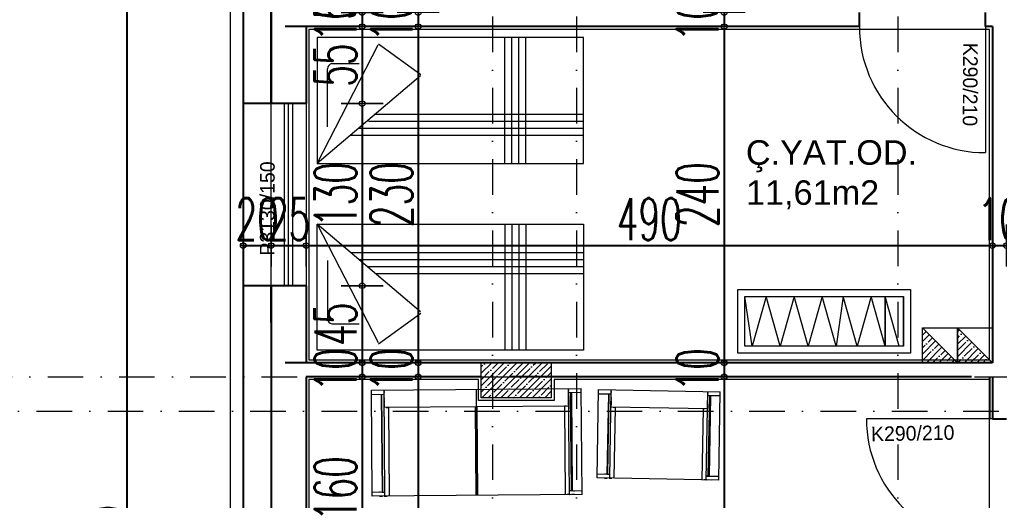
# Model space of a CAD drawing. Header units: millimetres. Extents: x -16104 to 67872, y -88009 to 12107.
# Drawn here: x 22102 to 22802, y 10002 to 10345 of the extents above; entities that cross this region are included whole.
import ezdxf

# ---------------------------------------------------------------- set-up
doc = ezdxf.new("R2010")
doc.units = ezdxf.units.MM
doc.linetypes.add('DASHDOTX2', pattern=[50.8, 25.4, -12.7, 0, -12.7])
doc.layers.get('0').update_dxf_attribs({"color": 241})
for name, color, linetype, lineweight in [('akslar', 144, 'Continuous', 20), ('baca', 46, 'Continuous', 5), ('bacas', 11, 'Continuous', 5), ('duvar', 123, 'Continuous', 25), ('emsal&kolon', 1, 'Continuous', 5), ('kapı', 3, 'Continuous', 5), ('kolon', 1, 'Continuous', 5), ('OLCU', 54, 'Continuous', 13), ('pencere', 5, 'Continuous', 5), ('POZ', 36, 'Continuous', 18), ('SıVA', 40, 'Continuous', 9), ('tefriş', 30, 'Continuous', 5), ('ÖLÇÜ', 252, 'Continuous', 20)]:
    doc.layers.add(name, color=color, linetype=linetype, lineweight=lineweight)
doc.styles.add('DIM', font='Txttw.shx', dxfattribs={"width": 0.6})
doc.styles.add('M2', font='stylu.ttf', dxfattribs={"height": 10})
doc.dimstyles.new('50', dxfattribs={"dimscale": 0, "dimtxt": 30, "dimasz": 1, "dimexe": 0, "dimexo": 2, "dimgap": 4, "dimtad": 1, "dimdec": 0, "dimzin": 0, "dimdsep": 46, "dimtxsty": 'DIM', "dimblk1": 'DOT', "dimblk2": 'DOT', "dimsah": 1, "dimcen": 1.5, "dimdle": 3, "dimse1": 1, "dimse2": 1, "dimclrd": 256, "dimclre": 9, "dimclrt": 256, "dimadec": 0, "dimazin": 0, "dimtfac": 0.24, "dimtdec": 0, "dimtix": 1, "dimtmove": 2, "dimatfit": 3, "dimldrblk": 'DOT', "dimfxl": 0, "dimtolj": 1, "dimtzin": 15, "dimarcsym": 0})

# ---------------------------------------------------------------- blocks, each defined once
blk = doc.blocks.new('NEWBLOCK4')
at = {"layer": 'bacas'}
for p, q in [((-0.8505, 0.5894), (-0.8505, 2.0869)), ((-0.093, 2.0869), (-0.8505, 2.0869)), ((-0.8205, 2.0869), (-0.8205, 1.9969)), ((-0.1205, 1.9969), (-0.1205, 2.0869)), ((-0.1205, 2.0269), (-0.1205, 2.0344)), ((-0.093, 2.0869), (-0.093, 0.5894)), ((-0.093, 2.0344), (-0.093, 2.0144)), ((-0.093, 1.9969), (-0.8505, 1.9969)), ((-0.8405, 1.9969), (-0.838, 1.9969)), ((-0.833, 1.9969), (-0.8305, 1.9969)), ((-0.8205, 2.0169), (-0.1205, 2.0169)), ((-0.1205, 2.0119), (-0.8205, 2.0119)), ((-0.7955, 1.9969), (-0.793, 1.9969)), ((-0.788, 1.9969), (-0.7855, 1.9969)), ((-0.7805, 1.9969), (-0.778, 1.9969)), ((-0.773, 1.9969), (-0.7705, 1.9969)), ((-0.768, 1.9969), (-0.763, 1.9969)), ((-0.7605, 1.9969), (-0.758, 1.9969)), ((-0.7555, 1.9969), (-0.753, 1.9969)), ((-0.7505, 1.9969), (-0.748, 1.9969)), ((-0.7455, 1.9969), (-0.743, 1.9969)), ((-0.7405, 1.9969), (-0.738, 1.9969)), ((-0.7355, 1.9969), (-0.733, 1.9969)), ((-0.7305, 1.9969), (-0.728, 1.9969)), ((-0.7255, 1.9969), (-0.7255, 0.6794)), ((-0.7255, 1.9969), (-0.7255, 1.9944)), ((-0.7255, 1.9819), (-0.7255, 1.9669)), ((-0.7255, 1.9669), (-0.093, 1.9669)), ((-0.1205, 2.0169), (-0.1205, 2.0019)), ((-0.1205, 2.0144), (-0.1205, 2.0119)), ((-0.093, 2.0019), (-0.093, 1.9819)), ((-0.093, 1.9944), (-0.093, 1.9969)), ((-0.8505, 1.3369), (-0.093, 1.3369)), ((-0.093, 1.3425), (-0.7255, 1.3425)), ((-0.093, 1.3319), (-0.7255, 1.3319)), ((-0.7255, 0.6944), (-0.7255, 0.7094)), ((-0.7255, 0.7094), (-0.093, 0.7094)), ((-0.093, 0.6794), (-0.8505, 0.6794)), ((-0.8405, 0.6794), (-0.838, 0.6794)), ((-0.833, 0.6794), (-0.8305, 0.6794)), ((-0.8205, 0.5894), (-0.8205, 0.6794)), ((-0.1205, 0.6644), (-0.8205, 0.6644)), ((-0.8205, 0.6594), (-0.1205, 0.6594)), ((-0.7955, 0.6794), (-0.793, 0.6794)), ((-0.788, 0.6794), (-0.7855, 0.6794)), ((-0.7805, 0.6794), (-0.778, 0.6794)), ((-0.773, 0.6794), (-0.7705, 0.6794)), ((-0.768, 0.6794), (-0.763, 0.6794)), ((-0.7605, 0.6794), (-0.758, 0.6794)), ((-0.7555, 0.6794), (-0.753, 0.6794)), ((-0.7505, 0.6794), (-0.748, 0.6794)), ((-0.7455, 0.6794), (-0.743, 0.6794)), ((-0.7405, 0.6794), (-0.738, 0.6794)), ((-0.7355, 0.6794), (-0.733, 0.6794)), ((-0.7305, 0.6794), (-0.728, 0.6794)), ((-0.7255, 0.6794), (-0.7255, 0.6819)), ((-0.1205, 0.6794), (-0.1205, 0.5894)), ((-0.1205, 0.6594), (-0.1205, 0.6744)), ((-0.1205, 0.6619), (-0.1205, 0.6644)), ((-0.1205, 0.6494), (-0.1205, 0.6419)), ((-0.093, 0.6744), (-0.093, 0.6944)), ((-0.093, 0.6819), (-0.093, 0.6794)), ((-0.093, 0.6419), (-0.093, 0.6619)), ((-0.093, 0.5894), (-0.8505, 0.5894))]:
    blk.add_line(p, q, dxfattribs=at)
blk = doc.blocks.new('tekli.')
at = {"layer": 'bacas'}
for p, q in [((43.44, 0), (-43.44, 0)), ((-43.44, 0), (-43.44, -63.16)), ((-38.19, 0), (-36.19, 0)), ((-34.94, 0), (-32.94, 0)), ((-34.19, 0), (-34.44, 0)), ((-34.44, 0), (-34.44, -63.16)), ((-31.44, -50.66), (-31.44, 0)), ((31.44, -50.66), (31.44, 0)), ((34.94, 0), (32.94, 0)), ((34.19, 0), (34.44, 0)), ((34.44, 0), (34.44, -63.16)), ((38.19, 0), (36.19, 0)), ((43.44, 0), (43.44, -63.16)), ((-34.44, -2.75), (-43.44, -2.75)), ((-37.44, -2.75), (-38.19, -2.75)), ((-36.44, -60.16), (-36.44, -2.75)), ((-36.44, -2.75), (-34.94, -2.75)), ((-36.19, -2.75), (-35.94, -2.75)), ((-35.94, -2.75), (-35.94, -60.16)), ((34.44, -2.75), (43.44, -2.75)), ((36.44, -2.75), (34.94, -2.75)), ((35.94, -2.75), (35.94, -60.16)), ((36.19, -2.75), (35.94, -2.75)), ((36.44, -60.16), (36.44, -2.75)), ((37.44, -2.75), (38.19, -2.75)), ((34.44, -50.66), (-34.44, -50.66)), ((-34.44, -50.66), (-34.19, -50.66)), ((-34.44, -51.16), (-34.44, -50.91)), ((-34.44, -51.66), (-34.44, -51.41)), ((-34.44, -52.16), (-34.44, -51.91)), ((-34.44, -52.66), (-34.44, -52.41)), ((-34.44, -53.16), (-34.44, -52.91)), ((-34.44, -53.66), (-34.44, -53.41)), ((-34.44, -54.16), (-34.44, -53.91)), ((-34.44, -54.91), (-34.44, -54.41)), ((-34.44, -55.41), (-34.44, -55.16)), ((-34.44, -56.16), (-34.44, -55.91)), ((-32.94, -50.66), (-31.44, -50.66)), ((32.94, -50.66), (31.44, -50.66)), ((34.44, -50.66), (34.19, -50.66)), ((34.44, -51.16), (34.44, -50.91)), ((34.44, -51.66), (34.44, -51.41)), ((34.44, -52.16), (34.44, -51.91)), ((34.44, -52.66), (34.44, -52.41)), ((34.44, -53.16), (34.44, -52.91)), ((34.44, -53.66), (34.44, -53.41)), ((34.44, -54.16), (34.44, -53.91)), ((34.44, -54.91), (34.44, -54.41)), ((34.44, -55.41), (34.44, -55.16)), ((34.44, -56.16), (34.44, -55.91)), ((-43.44, -60.16), (-34.44, -60.16)), ((-34.44, -56.91), (-34.44, -56.66)), ((-34.44, -57.66), (-34.44, -57.41)), ((-34.44, -61.41), (-34.44, -61.16)), ((-34.44, -62.16), (-34.44, -61.91)), ((34.44, -56.91), (34.44, -56.66)), ((34.44, -57.66), (34.44, -57.41)), ((43.44, -60.16), (34.44, -60.16)), ((34.44, -61.41), (34.44, -61.16)), ((34.44, -62.16), (34.44, -61.91)), ((-43.44, -63.16), (43.44, -63.16))]:
    blk.add_line(p, q, dxfattribs=at)
blk = doc.blocks.new('cv')
at = {"layer": 'tefriş', "linetype": 'ByBlock'}
for p, q in [((-13586.28, -26708.58), (-13586.28, -26744.07)), ((-13573.28, -26708.58), (-13573.28, -26744.07))]:
    blk.add_line(p, q, dxfattribs=at)
for points in [[(-13591.28, -26703.58), (-13468.02, -26703.58), (-13468.02, -26749.07), (-13591.28, -26749.07)], [(-13586.28, -26708.58), (-13473.02, -26708.58), (-13473.02, -26744.07), (-13586.28, -26744.07)]]:
    blk.add_lwpolyline(points, close=True, dxfattribs=at)
blk.add_lwpolyline([(-13583.28, -26708.58), (-13573.28, -26744.07), (-13573.28, -26708.58), (-13563.28, -26744.07), (-13553.28, -26708.58), (-13543.28, -26744.07), (-13538.28, -26708.58), (-13528.28, -26744.07), (-13518.28, -26708.58), (-13508.28, -26744.07), (-13498.28, -26708.58), (-13488.28, -26744.07), (-13478.28, -26708.58), (-13473.02, -26744.07)], dxfattribs=at)
blk = doc.blocks.new('rec')
at = {"layer": 'tefriş', "linetype": 'ByBlock'}
for p, q in [((21489.37, 4993.97), (21532.87, 4909.34)), ((21563.13, 4931.27), (21489.37, 4993.97)), ((21623.29, 4993.97), (21623.29, 4903.97)), ((21628.29, 4993.97), (21628.29, 4903.97)), ((21633.29, 4993.97), (21633.29, 4903.97)), ((21638.29, 4993.97), (21638.29, 4903.97)), ((21496.74, 4967.85), (21496.74, 4926.33)), ((21513.18, 4973.72), (21679.37, 4973.72)), ((21519.07, 4968.72), (21679.37, 4968.72)), ((21525.99, 4963.72), (21679.37, 4963.72)), ((21530.83, 4958.72), (21679.37, 4958.72)), ((21533, 4908.51), (21563.26, 4930.43)), ((21499.86, 4922.66), (21519.35, 4922.66))]:
    blk.add_line(p, q, dxfattribs=at)
blk.add_lwpolyline([(21489.37, 4993.97), (21679.37, 4993.97), (21679.37, 4903.97), (21489.37, 4903.97), (21489.37, 4993.97)], dxfattribs=at)
blk.add_arc((21500.64, 4926.49), 3.9, 182.33617, 258.52931, dxfattribs=at)
blk = doc.blocks.new('DOT')
for p, q in [((0, 15), (0, -15)), ((-2, 0), (0, 0)), ((2, 0), (0, 0))]:
    blk.add_line(p, q)
blk.add_circle((0, 0), 2)
blk = doc.blocks.new('*D4861')
at = {"layer": 'Defpoints', "color": 0, "transparency": 16777216}
for p in [(22346.82, 10355.04), (22346.82, 10350.04), (22346.82, 10350.04)]:
    blk.add_point(p, dxfattribs=at)
at = {"layer": 'OLCU', "lineweight": -2, "transparency": 16777216}
for p, q in [((22346.82, 10356.04), (22346.82, 10357.04)), ((22346.82, 10355.04), (22346.82, 10350.04)), ((22346.82, 10349.04), (22346.82, 10348.04))]:
    blk.add_line(p, q, dxfattribs=at)
for p, rotation in [((22346.82, 10355.04), 270), ((22346.82, 10350.04), 90)]:
    blk.add_blockref('DOT', p, dxfattribs=dict(at, rotation=rotation))
at = {"layer": 'OLCU', "transparency": 16777216, "insert": (22327.82, 10352.54), "char_height": 30, "attachment_point": 5, "rotation": 90, "style": 'DIM'}
blk.add_mtext('\\A1;5', dxfattribs=at)
blk = doc.blocks.new('*D4862')
at = {"layer": 'Defpoints', "color": 0, "transparency": 16777216}
for p in [(22346.82, 10350.04), (22346.82, 10340.04), (22346.82, 10340.04)]:
    blk.add_point(p, dxfattribs=at)
at = {"layer": 'OLCU', "lineweight": -2, "transparency": 16777216}
for p, q in [((22346.82, 10351.04), (22346.82, 10352.04)), ((22346.82, 10350.04), (22346.82, 10340.04)), ((22346.82, 10339.04), (22346.82, 10338.04))]:
    blk.add_line(p, q, dxfattribs=at)
for p, rotation in [((22346.82, 10350.04), 270), ((22346.82, 10340.04), 90)]:
    blk.add_blockref('DOT', p, dxfattribs=dict(at, rotation=rotation))
at = {"layer": 'OLCU', "transparency": 16777216, "insert": (22327.82, 10345.04), "char_height": 30, "attachment_point": 5, "rotation": 90, "style": 'DIM'}
blk.add_mtext('\\A1;10', dxfattribs=at)
blk = doc.blocks.new('*D5167')
at = {"layer": 'Defpoints', "color": 0, "transparency": 16777216}
for p in [(22306.82, 10340.04), (22306.82, 10285.04), (22346.82, 10285.04)]:
    blk.add_point(p, dxfattribs=at)
at = {"layer": 'OLCU', "lineweight": -2, "transparency": 16777216}
blk.add_line((22346.82, 10339.04), (22346.82, 10286.04), dxfattribs=at)
for p, rotation in [((22346.82, 10340.04), 90), ((22346.82, 10285.04), 270)]:
    blk.add_blockref('DOT', p, dxfattribs=dict(at, rotation=rotation))
at = {"layer": 'OLCU', "transparency": 16777216, "insert": (22327.82, 10312.54), "char_height": 30, "attachment_point": 5, "rotation": 90, "style": 'DIM'}
blk.add_mtext('\\A1;55', dxfattribs=at)
blk = doc.blocks.new('*D5168')
at = {"layer": 'Defpoints', "color": 0, "transparency": 16777216}
for p in [(22306.82, 10285.04), (22306.82, 10155.04), (22346.82, 10155.04)]:
    blk.add_point(p, dxfattribs=at)
at = {"layer": 'OLCU', "lineweight": -2, "transparency": 16777216}
blk.add_line((22346.82, 10284.04), (22346.82, 10156.04), dxfattribs=at)
for p, rotation in [((22346.82, 10285.04), 90), ((22346.82, 10155.04), 270)]:
    blk.add_blockref('DOT', p, dxfattribs=dict(at, rotation=rotation))
at = {"layer": 'OLCU', "transparency": 16777216, "insert": (22327.82, 10220.04), "char_height": 30, "attachment_point": 5, "rotation": 90, "style": 'DIM'}
blk.add_mtext('\\A1;130', dxfattribs=at)
blk = doc.blocks.new('*D5169')
at = {"layer": 'Defpoints', "color": 0, "transparency": 16777216}
for p in [(22306.82, 10155.04), (22306.82, 10100.04), (22346.82, 10100.04)]:
    blk.add_point(p, dxfattribs=at)
at = {"layer": 'OLCU', "lineweight": -2, "transparency": 16777216}
blk.add_line((22346.82, 10154.04), (22346.82, 10101.04), dxfattribs=at)
for p, rotation in [((22346.82, 10155.04), 90), ((22346.82, 10100.04), 270)]:
    blk.add_blockref('DOT', p, dxfattribs=dict(at, rotation=rotation))
at = {"layer": 'OLCU', "transparency": 16777216, "insert": (22327.82, 10127.54), "char_height": 30, "attachment_point": 5, "rotation": 90, "style": 'DIM'}
blk.add_mtext('\\A1;45', dxfattribs=at)
blk = doc.blocks.new('*D4863')
at = {"layer": 'Defpoints', "color": 0, "transparency": 16777216}
for p in [(22346.82, 10100.04), (22346.82, 10090.04), (22346.82, 10090.04)]:
    blk.add_point(p, dxfattribs=at)
at = {"layer": 'OLCU', "lineweight": -2, "transparency": 16777216}
for p, q in [((22346.82, 10101.04), (22346.82, 10102.04)), ((22346.82, 10100.04), (22346.82, 10090.04)), ((22346.82, 10089.04), (22346.82, 10088.04))]:
    blk.add_line(p, q, dxfattribs=at)
for p, rotation in [((22346.82, 10100.04), 270), ((22346.82, 10090.04), 90)]:
    blk.add_blockref('DOT', p, dxfattribs=dict(at, rotation=rotation))
at = {"layer": 'OLCU', "transparency": 16777216, "insert": (22327.82, 10095.04), "char_height": 30, "attachment_point": 5, "rotation": 90, "style": 'DIM'}
blk.add_mtext('\\A1;10', dxfattribs=at)
blk = doc.blocks.new('*D5170')
at = {"layer": 'Defpoints', "color": 0, "transparency": 16777216}
for p in [(22306.82, 10090.04), (22306.82, 9930.29), (22346.82, 9930.29)]:
    blk.add_point(p, dxfattribs=at)
at = {"layer": 'OLCU', "lineweight": -2, "transparency": 16777216}
blk.add_line((22346.82, 10089.04), (22346.82, 9931.29), dxfattribs=at)
for p, rotation in [((22346.82, 10090.04), 90), ((22346.82, 9930.29), 270)]:
    blk.add_blockref('DOT', p, dxfattribs=dict(at, rotation=rotation))
at = {"layer": 'OLCU', "transparency": 16777216, "insert": (22327.82, 10010.17), "char_height": 30, "attachment_point": 5, "rotation": 90, "style": 'DIM'}
blk.add_mtext('\\A1;160', dxfattribs=at)
blk = doc.blocks.new('*D4866')
at = {"layer": 'Defpoints', "color": 0, "transparency": 16777216}
for p in [(22386.82, 10350.04), (22386.82, 10340.04), (22386.82, 10340.04)]:
    blk.add_point(p, dxfattribs=at)
at = {"layer": 'OLCU', "lineweight": -2, "transparency": 16777216}
for p, q in [((22386.82, 10351.04), (22386.82, 10352.04)), ((22386.82, 10350.04), (22386.82, 10340.04)), ((22386.82, 10339.04), (22386.82, 10338.04))]:
    blk.add_line(p, q, dxfattribs=at)
for p, rotation in [((22386.82, 10350.04), 270), ((22386.82, 10340.04), 90)]:
    blk.add_blockref('DOT', p, dxfattribs=dict(at, rotation=rotation))
at = {"layer": 'OLCU', "transparency": 16777216, "insert": (22367.82, 10345.04), "char_height": 30, "attachment_point": 5, "rotation": 90, "style": 'DIM'}
blk.add_mtext('\\A1;10', dxfattribs=at)
blk = doc.blocks.new('*D4867')
at = {"layer": 'Defpoints', "color": 0, "transparency": 16777216}
for p in [(22386.82, 10340.04), (22386.82, 10100.04), (22386.82, 10100.04)]:
    blk.add_point(p, dxfattribs=at)
at = {"layer": 'OLCU', "lineweight": -2, "transparency": 16777216}
blk.add_line((22386.82, 10339.04), (22386.82, 10101.04), dxfattribs=at)
for p, rotation in [((22386.82, 10340.04), 90), ((22386.82, 10100.04), 270)]:
    blk.add_blockref('DOT', p, dxfattribs=dict(at, rotation=rotation))
at = {"layer": 'OLCU', "transparency": 16777216, "insert": (22367.82, 10220.04), "char_height": 30, "attachment_point": 5, "rotation": 90, "style": 'DIM'}
blk.add_mtext('\\A1;230', dxfattribs=at)
blk = doc.blocks.new('*D4868')
at = {"layer": 'Defpoints', "color": 0, "transparency": 16777216}
for p in [(22386.82, 10100.04), (22386.82, 10090.04), (22386.82, 10090.04)]:
    blk.add_point(p, dxfattribs=at)
at = {"layer": 'OLCU', "lineweight": -2, "transparency": 16777216}
for p, q in [((22386.82, 10101.04), (22386.82, 10102.04)), ((22386.82, 10100.04), (22386.82, 10090.04)), ((22386.82, 10089.04), (22386.82, 10088.04))]:
    blk.add_line(p, q, dxfattribs=at)
for p, rotation in [((22386.82, 10100.04), 270), ((22386.82, 10090.04), 90)]:
    blk.add_blockref('DOT', p, dxfattribs=dict(at, rotation=rotation))
at = {"layer": 'OLCU', "transparency": 16777216, "insert": (22367.82, 10095.04), "char_height": 30, "attachment_point": 5, "rotation": 90, "style": 'DIM'}
blk.add_mtext('\\A1;10', dxfattribs=at)
blk = doc.blocks.new('*D4869')
at = {"layer": 'Defpoints', "color": 0, "transparency": 16777216}
for p in [(22386.82, 10090.04), (22386.82, 9640.54), (22386.82, 9640.54)]:
    blk.add_point(p, dxfattribs=at)
at = {"layer": 'OLCU', "lineweight": -2, "transparency": 16777216}
blk.add_line((22386.82, 10089.04), (22386.82, 9641.54), dxfattribs=at)
for p, rotation in [((22386.82, 10090.04), 90), ((22386.82, 9640.54), 270)]:
    blk.add_blockref('DOT', p, dxfattribs=dict(at, rotation=rotation))
at = {"layer": 'OLCU', "transparency": 16777216, "insert": (22367.82, 9865.29), "char_height": 30, "attachment_point": 5, "rotation": 90, "style": 'DIM'}
blk.add_mtext('\\A1;450', dxfattribs=at)
blk = doc.blocks.new('*D4880')
at = {"layer": 'Defpoints', "color": 0, "transparency": 16777216}
for p in [(22605.24, 10350.04), (22605.24, 10340.04), (22605.24, 10340.04)]:
    blk.add_point(p, dxfattribs=at)
at = {"layer": 'OLCU', "lineweight": -2, "transparency": 16777216}
for p, q in [((22605.24, 10351.04), (22605.24, 10352.04)), ((22605.24, 10350.04), (22605.24, 10340.04)), ((22605.24, 10339.04), (22605.24, 10338.04))]:
    blk.add_line(p, q, dxfattribs=at)
for p, rotation in [((22605.24, 10350.04), 270), ((22605.24, 10340.04), 90)]:
    blk.add_blockref('DOT', p, dxfattribs=dict(at, rotation=rotation))
at = {"layer": 'OLCU', "transparency": 16777216, "insert": (22586.24, 10345.04), "char_height": 30, "attachment_point": 5, "rotation": 90, "style": 'DIM'}
blk.add_mtext('\\A1;10', dxfattribs=at)
blk = doc.blocks.new('*D5204')
at = {"layer": 'Defpoints', "color": 0, "transparency": 16777216}
for p in [(22281.82, 10183.66), (22261.82, 10155.04), (22281.82, 10155.04)]:
    blk.add_point(p, dxfattribs=at)
at = {"layer": 'OLCU', "lineweight": -2, "transparency": 16777216}
for p, q in [((22260.82, 10183.66), (22259.82, 10183.66)), ((22261.82, 10183.66), (22281.82, 10183.66)), ((22282.82, 10183.66), (22283.82, 10183.66))]:
    blk.add_line(p, q, dxfattribs=at)
blk.add_blockref('DOT', (22261.82, 10183.66), dxfattribs=at)
at = {"layer": 'OLCU', "lineweight": -2, "transparency": 16777216, "rotation": 180}
blk.add_blockref('DOT', (22281.82, 10183.66), dxfattribs=at)
at = {"layer": 'OLCU', "transparency": 16777216, "insert": (22271.82, 10202.66), "char_height": 30, "attachment_point": 5, "style": 'DIM'}
blk.add_mtext('\\A1;20', dxfattribs=at)
blk = doc.blocks.new('*D4902')
at = {"layer": 'Defpoints', "color": 0, "transparency": 16777216}
for p in [(22281.82, 10183.66), (22306.82, 10183.66), (22306.82, 10183.66)]:
    blk.add_point(p, dxfattribs=at)
at = {"layer": 'OLCU', "lineweight": -2, "transparency": 16777216}
for p, q in [((22280.82, 10183.66), (22279.82, 10183.66)), ((22281.82, 10183.66), (22306.82, 10183.66)), ((22307.82, 10183.66), (22308.82, 10183.66))]:
    blk.add_line(p, q, dxfattribs=at)
blk.add_blockref('DOT', (22281.82, 10183.66), dxfattribs=at)
at = {"layer": 'OLCU', "lineweight": -2, "transparency": 16777216, "rotation": 180}
blk.add_blockref('DOT', (22306.82, 10183.66), dxfattribs=at)
at = {"layer": 'OLCU', "transparency": 16777216, "insert": (22294.32, 10202.66), "char_height": 30, "attachment_point": 5, "style": 'DIM'}
blk.add_mtext('\\A1;25', dxfattribs=at)
blk = doc.blocks.new('*D4903')
at = {"layer": 'Defpoints', "color": 0, "transparency": 16777216}
for p in [(22306.82, 10183.66), (22796.82, 10183.66), (22796.82, 10183.66)]:
    blk.add_point(p, dxfattribs=at)
at = {"layer": 'OLCU', "lineweight": -2, "transparency": 16777216}
blk.add_line((22307.82, 10183.66), (22795.82, 10183.66), dxfattribs=at)
at = {"layer": 'OLCU', "lineweight": -2, "transparency": 16777216, "rotation": 180}
blk.add_blockref('DOT', (22306.82, 10183.66), dxfattribs=at)
at = {"layer": 'OLCU', "lineweight": -2, "transparency": 16777216}
blk.add_blockref('DOT', (22796.82, 10183.66), dxfattribs=at)
at = {"layer": 'OLCU', "transparency": 16777216, "insert": (22551.82, 10202.66), "char_height": 30, "attachment_point": 5, "style": 'DIM'}
blk.add_mtext('\\A1;490', dxfattribs=at)
blk = doc.blocks.new('*D4904')
at = {"layer": 'Defpoints', "color": 0, "transparency": 16777216}
for p in [(22796.82, 10183.66), (22806.82, 10183.66), (22806.82, 10183.66)]:
    blk.add_point(p, dxfattribs=at)
at = {"layer": 'OLCU', "lineweight": -2, "transparency": 16777216}
for p, q in [((22795.82, 10183.66), (22794.82, 10183.66)), ((22796.82, 10183.66), (22806.82, 10183.66)), ((22807.82, 10183.66), (22808.82, 10183.66))]:
    blk.add_line(p, q, dxfattribs=at)
blk.add_blockref('DOT', (22796.82, 10183.66), dxfattribs=at)
at = {"layer": 'OLCU', "lineweight": -2, "transparency": 16777216, "rotation": 180}
blk.add_blockref('DOT', (22806.82, 10183.66), dxfattribs=at)
at = {"layer": 'OLCU', "transparency": 16777216, "insert": (22801.82, 10202.66), "char_height": 30, "attachment_point": 5, "style": 'DIM'}
blk.add_mtext('\\A1;10', dxfattribs=at)
blk = doc.blocks.new('*D5134')
at = {"layer": 'Defpoints', "color": 0, "transparency": 16777216}
for p in [(22179.11, 10470.04), (22281.82, 10470.04), (22281.82, 9465.54)]:
    blk.add_point(p, dxfattribs=at)
at = {"layer": 'OLCU', "lineweight": -2, "transparency": 16777216}
blk.add_line((22179.11, 9466.54), (22179.11, 10469.04), dxfattribs=at)
for p, rotation in [((22179.11, 10470.04), 90), ((22179.11, 9465.54), 270)]:
    blk.add_blockref('DOT', p, dxfattribs=dict(at, rotation=rotation))
at = {"layer": 'OLCU', "transparency": 16777216, "insert": (22160.11, 9967.79), "char_height": 30, "attachment_point": 5, "rotation": 90, "style": 'DIM'}
blk.add_mtext('\\A1;1005', dxfattribs=at)
blk = doc.blocks.new('*D5115')
at = {"layer": 'Defpoints', "color": 0, "transparency": 16777216}
for p in [(22605.24, 10340.04), (22605.24, 10100.04), (22605.24, 10100.04)]:
    blk.add_point(p, dxfattribs=at)
at = {"layer": 'OLCU', "lineweight": -2, "transparency": 16777216}
blk.add_line((22605.24, 10339.04), (22605.24, 10101.04), dxfattribs=at)
for p, rotation in [((22605.24, 10340.04), 90), ((22605.24, 10100.04), 270)]:
    blk.add_blockref('DOT', p, dxfattribs=dict(at, rotation=rotation))
at = {"layer": 'OLCU', "transparency": 16777216, "insert": (22586.24, 10220.04), "char_height": 30, "attachment_point": 5, "rotation": 90, "style": 'DIM'}
blk.add_mtext('\\A1;240', dxfattribs=at)
blk = doc.blocks.new('*D5116')
at = {"layer": 'Defpoints', "color": 0, "transparency": 16777216}
for p in [(22605.24, 10100.04), (22605.24, 10090.04), (22605.24, 10090.04)]:
    blk.add_point(p, dxfattribs=at)
at = {"layer": 'OLCU', "lineweight": -2, "transparency": 16777216}
for p, q in [((22605.24, 10101.04), (22605.24, 10102.04)), ((22605.24, 10100.04), (22605.24, 10090.04)), ((22605.24, 10089.04), (22605.24, 10088.04))]:
    blk.add_line(p, q, dxfattribs=at)
for p, rotation in [((22605.24, 10100.04), 270), ((22605.24, 10090.04), 90)]:
    blk.add_blockref('DOT', p, dxfattribs=dict(at, rotation=rotation))
at = {"layer": 'OLCU', "transparency": 16777216, "insert": (22586.24, 10095.04), "char_height": 30, "attachment_point": 5, "rotation": 90, "style": 'DIM'}
blk.add_mtext('\\A1;10', dxfattribs=at)
blk = doc.blocks.new('*D5117')
at = {"layer": 'Defpoints', "color": 0, "transparency": 16777216}
for p in [(22605.24, 10090.04), (22605.24, 9490.54), (22605.24, 9490.54)]:
    blk.add_point(p, dxfattribs=at)
at = {"layer": 'OLCU', "lineweight": -2, "transparency": 16777216}
blk.add_line((22605.24, 10089.04), (22605.24, 9491.54), dxfattribs=at)
for p, rotation in [((22605.24, 10090.04), 90), ((22605.24, 9490.54), 270)]:
    blk.add_blockref('DOT', p, dxfattribs=dict(at, rotation=rotation))
at = {"layer": 'OLCU', "transparency": 16777216, "insert": (22586.24, 9790.29), "char_height": 30, "attachment_point": 5, "rotation": 90, "style": 'DIM'}
blk.add_mtext('\\A1;600', dxfattribs=at)

msp = doc.modelspace()

# ---------------------------------------------------------------- hatches: boundary and pattern name
at = {"layer": 'kolon'}
h = msp.add_hatch(dxfattribs=at)
h.set_pattern_fill('ANSI35,_O', color=256)
h.set_pattern_definition([(45, (17758.7993, 6128.949), (-4.490128, 4.490128), []), (45, (17763.2895, 6128.949), (-4.490128, 4.490128), [7.9375, -1.5875, 0, -1.5875])])
h.paths.add_polyline_path([(22481.82, 10075.04), (22481.82, 10100.04), (22431.82, 10100.04), (22431.82, 10075.04)])
at = {"layer": 'ÖLÇÜ'}
h = msp.add_hatch(dxfattribs=at)
h.set_pattern_fill('ANSI35,_O', color=256)
h.set_pattern_definition([(45, (7189.273, 49480.853), (-4.4901281, 4.4901281), []), (45, (7193.763, 49480.853), (-4.4901281, 4.4901281), [7.9375, -1.5875, 0, -1.5875])])
h.paths.add_polyline_path([(22746.82, 10125.04), (22746.82, 10123.04), (22748.82, 10123.04)])
h.paths.add_polyline_path([(22748.82, 10123.04), (22746.82, 10123.04), (22746.82, 10100.54), (22771.32, 10100.54)])
h.paths.add_polyline_path([(22771.32, 10100.54), (22746.82, 10100.54), (22746.82, 10100.04), (22771.82, 10100.04)])
h.paths.add_polyline_path([(22773.82, 10123.04), (22771.82, 10123.04), (22771.82, 10100.54), (22794.82, 10100.54), (22794.82, 10102.04)])
h.paths.add_polyline_path([(22771.82, 10125.04), (22771.82, 10123.04), (22773.82, 10123.04)])
h.paths.add_polyline_path([(22794.82, 10100.54), (22771.82, 10100.54), (22771.82, 10100.04), (22794.82, 10100.04)])
h.paths.add_polyline_path([(22796.32, 10100.54), (22794.82, 10100.54), (22794.82, 10100.04), (22796.82, 10100.04)])
h.paths.add_polyline_path([(22794.82, 10102.04), (22794.82, 10100.54), (22796.32, 10100.54)])

# ---------------------------------------------------------------- linework, layer by layer
at = {"layer": 'akslar', "linetype": 'DASHDOTX2'}
for p, q in [((22439.78, 11925.04), (22439.78, 9115.54)), ((22499.82, 11925.04), (22499.82, 9115.54)), ((22729.32, 11925.04), (22729.32, 9115.54)), ((21307.9, 10090.04), (24357.9, 10090.04)), ((21299.82, 10065.54), (24349.82, 10065.54))]:
    msp.add_line(p, q, dxfattribs=at)
at = {"layer": 'baca'}
for points in [[(22746.82, 10125.04), (22771.82, 10125.04), (22771.82, 10100.04), (22746.82, 10100.04), (22746.82, 10125.04), (22771.82, 10100.04)], [(22771.82, 10125.04), (22796.82, 10125.04), (22796.82, 10100.04), (22771.82, 10100.04), (22771.82, 10125.04), (22796.82, 10100.04)]]:
    msp.add_lwpolyline(points, dxfattribs=at)
at = {"layer": 'duvar'}
for p, q in [((22261.82, 10405.04), (22261.82, 9800.29)), ((22261.82, 10355.04), (22261.82, 10285.04)), ((22281.82, 10285.04), (22281.82, 10355.04)), ((22281.82, 10355.04), (22281.82, 10285.04)), ((22281.82, 10355.04), (22281.82, 10285.04)), ((22701.82, 10340.04), (22701.82, 10350.04)), ((22791.82, 10340.04), (22791.82, 10350.04)), ((22701.82, 10340.04), (22291.82, 10340.04)), ((22306.82, 10340.04), (22306.82, 10285.04)), ((22796.82, 10340.04), (22791.82, 10340.04)), ((22796.82, 10340.04), (22796.82, 10100.04)), ((22306.82, 10285.04), (22261.82, 10285.04)), ((22261.82, 10155.04), (22261.82, 9930.29)), ((22306.82, 10155.04), (22261.82, 10155.04)), ((22281.82, 10128.79), (22281.82, 10155.04)), ((22281.82, 10155.04), (22281.82, 10128.79)), ((22281.82, 10155.04), (22281.82, 9930.29)), ((22306.82, 10155.04), (22306.82, 10100.04)), ((22306.82, 10155.04), (22306.82, 10100.04)), ((22281.82, 10128.79), (22281.82, 9998.79)), ((22306.82, 10120.04), (22306.82, 10100.04)), ((22796.82, 10100.04), (22291.82, 10100.04)), ((22431.82, 10090.04), (22306.82, 10090.04)), ((22306.82, 10090.04), (22306.82, 9930.29)), ((22781.82, 10090.04), (22451.82, 10090.04)), ((22794.82, 10090.04), (22794.82, 10060.04)), ((22796.82, 10090.04), (22796.82, 10060.04)), ((22796.82, 10060.04), (22806.82, 10060.04))]:
    msp.add_line(p, q, dxfattribs=at)
at = {"layer": 'emsal&kolon'}
msp.add_lwpolyline([(22431.82, 10075.04), (22431.82, 10100.04), (22481.82, 10100.04), (22481.82, 10075.04), (22431.82, 10075.04)], dxfattribs=at)
at = {"layer": 'kapı'}
for p, q in [((22791.82, 10340.04), (22791.82, 10250.04)), ((22796.82, 10060.04), (22706.82, 10060.04))]:
    msp.add_line(p, q, dxfattribs=at)
for centre in [(22791.82, 10340.04), (22796.82, 10060.04)]:
    msp.add_arc(centre, 90, 180, 270, dxfattribs=at)
at = {"layer": 'pencere'}
for p, q in [((22281.82, 10155.04), (22281.82, 10285.04)), ((22291.32, 10155.04), (22291.32, 10285.04)), ((22294.32, 10155.04), (22294.32, 10285.04)), ((22297.32, 10155.04), (22297.32, 10285.04)), ((22306.82, 10285.04), (22306.82, 10155.04))]:
    msp.add_line(p, q, dxfattribs=at)
at = {"layer": 'SıVA'}
for points in [[(23389.82, 10217.04), (23389.82, 9702.54), (23254.82, 9702.54), (23254.82, 9442.54), (22472.82, 9442.54), (22472.82, 9612.54), (22252.82, 9612.54), (22252.82, 10467.04), (21790.82, 10467.04), (21790.82, 10981.73), (21620.82, 10981.73), (21620.82, 11434.04), (21910.82, 11434.04), (21910.82, 11604.04), (23732.82, 11604.04), (23732.82, 11434.04), (24022.82, 11434.04), (24022.82, 10981.73), (23852.82, 10981.73), (23852.82, 10487.04), (23692.82, 10487.04), (23692.82, 10217.04)], [(22716.82, 10338.04), (22308.82, 10338.04), (22308.82, 10102.04), (22794.82, 10102.04), (22794.82, 10338.04)], [(22508.82, 9492.54), (22794.82, 9492.54), (22794.82, 9970.04), (22794.82, 10088.04), (22483.82, 10088.04), (22483.82, 10073.04), (22429.82, 10073.04), (22429.82, 10088.04), (22308.82, 10088.04), (22308.82, 9930.29), (22308.82, 9642.54), (22429.82, 9642.54), (22429.82, 9652.54), (22468.82, 9652.54), (22468.82, 9642.54), (22508.82, 9642.54)]]:
    msp.add_lwpolyline(points, close=True, dxfattribs=at)
at = {"layer": 'tefriş', "linetype": 'ByBlock'}
for p, q in [((22314.75, 10242.3), (22358.25, 10326.93)), ((22358.38, 10327.76), (22388.65, 10305.84)), ((22448.68, 10242.3), (22448.68, 10332.3)), ((22453.68, 10242.3), (22453.68, 10332.3)), ((22458.68, 10242.3), (22458.68, 10332.3)), ((22463.68, 10242.3), (22463.68, 10332.3)), ((22325.25, 10313.61), (22344.73, 10313.61)), ((22322.13, 10268.43), (22322.13, 10309.95)), ((22388.52, 10305.01), (22314.75, 10242.3)), ((22356.22, 10277.55), (22504.75, 10277.55)), ((22351.38, 10272.55), (22504.75, 10272.55)), ((22344.45, 10267.55), (22504.75, 10267.55)), ((22338.57, 10262.55), (22504.75, 10262.55))]:
    msp.add_line(p, q, dxfattribs=at)
msp.add_lwpolyline([(22314.75, 10242.3), (22504.75, 10242.3), (22504.75, 10332.3), (22314.75, 10332.3), (22314.75, 10242.3)], dxfattribs=at)
msp.add_arc((22326.02, 10309.79), 3.9, 101.47069, 177.66383, dxfattribs=at)

# ---------------------------------------------------------------- block references
at = {"layer": 'duvar'}
msp.add_blockref('rec', (825.39, 5205.12), dxfattribs=at)
at = {"layer": 'tefriş', "rotation": 180}
msp.add_blockref('cv', (9146.98, -16596.67), dxfattribs=at)
at = {"layer": 'tefriş', "xscale": 99.99999999999761, "yscale": 99.99999999999761, "zscale": 99.99999999999761, "rotation": 270.4785116298202}
msp.add_blockref('NEWBLOCK4', (22295.18, 9994.95), dxfattribs=at)
at = {"layer": 'tefriş', "xscale": -1, "rotation": 178.9850771958467}
msp.add_blockref('tekli.', (22557.99, 10017), dxfattribs=at)

# ---------------------------------------------------------------- texts
at = {"layer": 'emsal&kolon', "char_height": 17.5, "width": 1076.8413, "attachment_point": 9}
for s, insert in [('{\\fArial|b0|i0|c162|p34;Ç.YAT.OD.}', (22743.03, 10236.02)), ('{\\fArial|b0|i0|c162|p34;11,61m2}', (22715.98, 10209.54))]:
    msp.add_mtext(s, dxfattribs=dict(at, insert=insert))
at = {"layer": 'POZ', "style": 'M2', "flags": 4}
for tag, p, rotation in [('K290/210', (22775.99, 10328.54), 269.63996), ('P3130/150', (22284.16, 10176.53), 89.83596), ('K290/210', (22710.25, 10043.93), 1.13919)]:
    msp.add_attdef(tag, p, 'K1 80/210', height=10.4, rotation=rotation, dxfattribs=at)

# ---------------------------------------------------------------- dimensions: what is measured, and where the dimension line sits
at = {"layer": 'OLCU'}
dim = msp.add_aligned_dim(p1=(22281.81697263, 9465.54463968), p2=(22281.81697263, 10470.04463968), distance=102.70769654, dimstyle='50', override={"dimscale": 1}, dxfattribs=at)
dim.commit()
dim.dimension.update_dxf_attribs({"geometry": '*D5134', "text_midpoint": (22160.10927609, 9967.79463968)})
for base, p1, p2, picture, middle in [((22346.82, 10340.04), (22346.82, 10350.04), (22346.82, 10340.04), '*D4862', (22327.82, 10345.04)), ((22346.82, 10350.04), (22346.82, 10355.04), (22346.82, 10350.04), '*D4861', (22327.82, 10352.54)), ((22386.82, 10340.04), (22386.82, 10350.04), (22386.82, 10340.04), '*D4866', (22367.82, 10345.04)), ((22605.24, 10340.04), (22605.24, 10350.04), (22605.24, 10340.04), '*D4880', (22586.24, 10345.04)), ((22346.82, 10285.04), (22306.82, 10340.04), (22306.82, 10285.04), '*D5167', (22327.82, 10312.54)), ((22605.24, 10100.04), (22605.24, 10340.04), (22605.24, 10100.04), '*D5115', (22586.24, 10220.04)), ((22346.82, 10155.04), (22306.82, 10285.04), (22306.82, 10155.04), '*D5168', (22327.82, 10220.04)), ((22346.82, 10090.04), (22346.82, 10100.04), (22346.82, 10090.04), '*D4863', (22327.82, 10095.04)), ((22386.82, 10090.04), (22386.82, 10100.04), (22386.82, 10090.04), '*D4868', (22367.82, 10095.04)), ((22605.24, 10090.04), (22605.24, 10100.04), (22605.24, 10090.04), '*D5116', (22586.24, 10095.04)), ((22346.82, 9930.29), (22306.82, 10090.04), (22306.82, 9930.29), '*D5170', (22327.82, 10010.17)), ((22386.81697263, 9640.54463968), (22386.81697263, 10090.04463968), (22386.81697263, 9640.54463968), '*D4869', (22367.81697263, 9865.29463968)), ((22605.23502173, 9490.54463968), (22605.23502173, 10090.04463968), (22605.23502173, 9490.54463968), '*D5117', (22586.23502173, 9790.29463968))]:
    dim = msp.add_linear_dim(base=base, p1=p1, p2=p2, angle=90, dimstyle='50', override={"dimscale": 1}, dxfattribs=at)
    dim.commit()
    dim.dimension.update_dxf_attribs({"geometry": picture, "text_midpoint": middle})
for base, p1, p2, text, picture, middle in [((22386.82, 10100.04), (22386.82, 10340.04), (22386.82, 10100.04), '230', '*D4867', (22367.82, 10220.04)), ((22346.82, 10100.04), (22306.82, 10155.04), (22306.82, 10100.04), '45', '*D5169', (22327.82, 10127.54))]:
    dim = msp.add_linear_dim(base=base, p1=p1, p2=p2, angle=90, text=text, dimstyle='50', override={"dimscale": 1}, dxfattribs=at)
    dim.commit()
    dim.dimension.update_dxf_attribs({"geometry": picture, "text_midpoint": middle})
for base, p1, p2, picture, middle in [((22281.82, 10183.66), (22261.82, 10155.04), (22281.82, 10155.04), '*D5204', (22271.82, 10202.66)), ((22306.82, 10183.66), (22281.82, 10183.66), (22306.82, 10183.66), '*D4902', (22294.32, 10202.66)), ((22796.82, 10183.66), (22306.82, 10183.66), (22796.82, 10183.66), '*D4903', (22551.82, 10202.66)), ((22806.82, 10183.66), (22796.82, 10183.66), (22806.82, 10183.66), '*D4904', (22801.82, 10202.66))]:
    dim = msp.add_linear_dim(base=base, p1=p1, p2=p2, dimstyle='50', override={"dimscale": 1}, dxfattribs=at)
    dim.commit()
    dim.dimension.update_dxf_attribs({"geometry": picture, "text_midpoint": middle})

doc.saveas('drawing.dxf')
